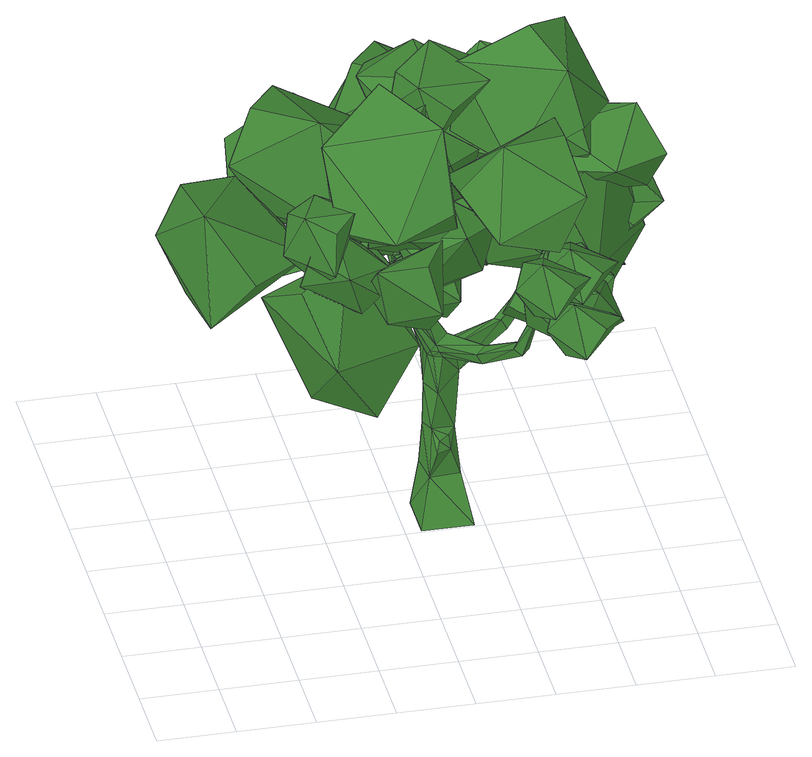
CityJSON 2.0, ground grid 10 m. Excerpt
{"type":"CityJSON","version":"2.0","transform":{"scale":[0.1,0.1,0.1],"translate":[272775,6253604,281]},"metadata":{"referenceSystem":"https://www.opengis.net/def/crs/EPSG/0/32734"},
"CityObjects":{
"tree1":{"type":"SolitaryVegetationObject","attributes":{"height":2.3,"width":0.18,"group":"standard","type":"broadleaf","footprint":[263478.91,6242814.37],"ground_height":15.04},"geometry":[{"type":"MultiSurface","lod":"2","boundaries":[[[0,1,2]],[[3,4,5]],[[0,6,7]],[[8,9,6]],[[9,10,11]],[[3,12,13]],[[2,8,0]],[[14,15,8]],[[15,16,10]],[[17,18,19]],[[2,20,14]],[[20,21,14]],[[22,16,21]],[[23,24,25]],[[7,20,1]],[[22,26,9]],[[9,23,22]],[[11,27,23]],[[28,29,30]],[[25,31,32]],[[33,34,35]],[[5,36,37]],[[38,39,40]],[[34,41,35]],[[28,38,34]],[[31,41,29]],[[39,42,43]],[[41,44,29]],[[29,39,30]],[[41,40,45]],[[46,42,47]],[[40,47,45]],[[39,46,40]],[[44,47,42]],[[48,49,50]],[[11,48,51]],[[11,12,3]],[[10,13,48]],[[52,53,54]],[[51,50,55]],[[12,55,52]],[[12,49,13]],[[56,57,58]],[[52,59,49]],[[49,56,50]],[[55,56,53]],[[60,57,61]],[[53,58,60]],[[53,61,54]],[[54,57,59]],[[62,63,64]],[[19,65,66]],[[67,65,62]],[[17,62,68]],[[10,17,32]],[[10,66,67]],[[16,19,66]],[[32,19,25]],[[64,69,70]],[[68,71,18]],[[18,63,65]],[[68,64,72]],[[70,73,74]],[[72,75,71]],[[63,75,69]],[[64,76,72]],[[73,77,74]],[[76,78,75]],[[75,73,69]],[[76,74,77]],[[79,80,81]],[[22,81,80]],[[9,79,6]],[[20,79,81]],[[82,83,84]],[[33,85,86]],[[33,28,34]],[[87,32,31]],[[33,36,88]],[[86,82,84]],[[27,37,82]],[[89,90,91]],[[82,92,93]],[[84,89,36]],[[37,89,92]],[[94,91,90]],[[89,95,92]],[[83,94,90]],[[93,95,94]],[[86,24,27]],[[86,85,24]],[[85,25,24]],[[5,87,88]],[[5,4,87]],[[4,32,87]],[[0,7,1]],[[0,8,6]],[[8,15,9]],[[9,15,10]],[[13,32,4]],[[4,3,13]],[[2,14,8]],[[14,21,15]],[[15,21,16]],[[17,68,18]],[[2,1,20]],[[20,22,21]],[[22,23,16]],[[25,16,23]],[[23,27,24]],[[7,6,20]],[[22,80,26]],[[9,11,23]],[[11,3,27]],[[28,31,29]],[[25,35,31]],[[35,25,85]],[[85,33,35]],[[37,3,5]],[[5,88,36]],[[38,30,39]],[[34,38,41]],[[28,30,38]],[[31,35,41]],[[39,44,42]],[[41,45,44]],[[29,44,39]],[[41,38,40]],[[46,43,42]],[[40,46,47]],[[39,43,46]],[[44,45,47]],[[48,13,49]],[[11,10,48]],[[11,51,12]],[[10,32,13]],[[52,55,53]],[[51,48,50]],[[12,51,55]],[[12,52,49]],[[56,59,57]],[[52,54,59]],[[49,59,56]],[[55,50,56]],[[60,58,57]],[[53,56,58]],[[53,60,61]],[[54,61,57]],[[62,65,63]],[[19,18,65]],[[67,66,65]],[[17,67,62]],[[10,67,17]],[[10,16,66]],[[16,25,19]],[[32,17,19]],[[64,63,69]],[[68,72,71]],[[18,71,63]],[[68,62,64]],[[70,69,73]],[[72,76,75]],[[63,71,75]],[[64,70,76]],[[73,78,77]],[[76,77,78]],[[75,78,73]],[[76,70,74]],[[79,26,80]],[[22,20,81]],[[9,26,79]],[[20,6,79]],[[82,93,83]],[[33,88,28]],[[28,88,31]],[[88,87,31]],[[33,84,36]],[[84,33,86]],[[86,27,82]],[[27,3,37]],[[89,83,90]],[[82,37,92]],[[84,83,89]],[[37,36,89]],[[94,95,91]],[[89,91,95]],[[83,93,94]],[[93,92,95]],[[96,97,98]],[[99,100,101]],[[102,103,104]],[[96,98,104]],[[105,106,107]],[[108,109,110]],[[111,112,113]],[[105,107,113]],[[114,115,116]],[[117,118,119]],[[120,121,122]],[[114,116,122]],[[123,124,125]],[[126,127,128]],[[129,130,131]],[[123,125,131]],[[132,133,134]],[[135,136,137]],[[138,139,140]],[[132,134,140]],[[141,142,143]],[[144,145,146]],[[147,148,149]],[[141,143,149]],[[150,151,152]],[[153,154,155]],[[156,157,158]],[[150,152,158]],[[159,160,161]],[[162,163,164]],[[165,166,167]],[[159,161,167]],[[168,169,170]],[[171,172,173]],[[174,175,176]],[[168,170,176]],[[177,178,179]],[[180,181,182]],[[183,184,185]],[[177,179,185]],[[186,187,188]],[[189,190,191]],[[192,193,194]],[[186,188,194]],[[195,196,197]],[[198,199,200]],[[201,202,203]],[[195,197,203]],[[204,205,206]],[[207,208,209]],[[210,211,212]],[[204,206,212]],[[213,214,215]],[[216,217,218]],[[219,220,221]],[[213,215,221]],[[222,223,224]],[[225,226,227]],[[228,229,230]],[[222,224,230]],[[231,232,233]],[[234,235,236]],[[237,238,239]],[[231,233,239]],[[240,241,242]],[[243,244,245]],[[246,247,248]],[[240,242,248]],[[249,250,251]],[[252,253,254]],[[255,256,257]],[[249,251,257]],[[258,259,260]],[[261,262,263]],[[264,265,266]],[[258,260,266]],[[267,268,269]],[[270,271,272]],[[273,274,275]],[[267,269,275]],[[276,277,278]],[[279,280,281]],[[282,283,284]],[[276,278,284]],[[285,286,287]],[[288,289,290]],[[291,292,293]],[[285,287,293]],[[294,295,296]],[[297,298,299]],[[300,301,302]],[[294,296,302]],[[303,304,305]],[[306,307,308]],[[309,310,311]],[[303,305,311]],[[312,313,314]],[[315,316,317]],[[318,319,320]],[[312,314,320]],[[321,322,323]],[[324,325,326]],[[327,328,329]],[[321,323,329]],[[330,331,332]],[[333,334,335]],[[336,337,338]],[[330,332,338]],[[339,340,341]],[[342,343,344]],[[345,346,347]],[[339,341,347]],[[348,349,350]],[[351,352,353]],[[354,355,356]],[[348,350,356]],[[357,358,359]],[[360,361,362]],[[363,364,365]],[[357,359,365]],[[366,367,368]],[[369,370,371]],[[372,373,374]],[[366,368,374]],[[375,376,377]],[[378,379,380]],[[381,382,383]],[[375,377,383]],[[384,385,386]],[[387,388,389]],[[390,391,392]],[[384,386,392]],[[393,394,395]],[[396,397,398]],[[399,400,401]],[[393,395,401]],[[402,403,404]],[[405,406,407]],[[408,409,410]],[[402,404,410]],[[411,412,413]],[[414,415,416]],[[417,418,419]],[[411,413,419]],[[419,416,417]],[[419,413,416]],[[413,414,416]],[[419,412,411]],[[419,418,412]],[[418,420,412]],[[416,418,417]],[[416,415,418]],[[415,420,418]],[[413,415,414]],[[413,412,415]],[[412,420,415]],[[410,407,408]],[[410,404,407]],[[404,405,407]],[[410,403,402]],[[410,409,403]],[[409,421,403]],[[407,409,408]],[[407,406,409]],[[406,421,409]],[[404,406,405]],[[404,403,406]],[[403,421,406]],[[401,398,399]],[[401,395,398]],[[395,396,398]],[[401,394,393]],[[401,400,394]],[[400,422,394]],[[398,400,399]],[[398,397,400]],[[397,422,400]],[[395,397,396]],[[395,394,397]],[[394,422,397]],[[392,389,390]],[[392,386,389]],[[386,387,389]],[[392,385,384]],[[392,391,385]],[[391,423,385]],[[389,391,390]],[[389,388,391]],[[388,423,391]],[[386,388,387]],[[386,385,388]],[[385,423,388]],[[383,380,381]],[[383,377,380]],[[377,378,380]],[[383,376,375]],[[383,382,376]],[[382,424,376]],[[380,382,381]],[[380,379,382]],[[379,424,382]],[[377,379,378]],[[377,376,379]],[[376,424,379]],[[374,371,372]],[[374,368,371]],[[368,369,371]],[[374,367,366]],[[374,373,367]],[[373,425,367]],[[371,373,372]],[[371,370,373]],[[370,425,373]],[[368,370,369]],[[368,367,370]],[[367,425,370]],[[365,362,363]],[[365,359,362]],[[359,360,362]],[[365,358,357]],[[365,364,358]],[[364,426,358]],[[362,364,363]],[[362,361,364]],[[361,426,364]],[[359,361,360]],[[359,358,361]],[[358,426,361]],[[356,353,354]],[[356,350,353]],[[350,351,353]],[[356,349,348]],[[356,355,349]],[[355,427,349]],[[353,355,354]],[[353,352,355]],[[352,427,355]],[[350,352,351]],[[350,349,352]],[[349,427,352]],[[347,344,345]],[[347,341,344]],[[341,342,344]],[[347,340,339]],[[347,346,340]],[[346,428,340]],[[344,346,345]],[[344,343,346]],[[343,428,346]],[[341,343,342]],[[341,340,343]],[[340,428,343]],[[338,335,336]],[[338,332,335]],[[332,333,335]],[[338,331,330]],[[338,337,331]],[[337,429,331]],[[335,337,336]],[[335,334,337]],[[334,429,337]],[[332,334,333]],[[332,331,334]],[[331,429,334]],[[329,326,327]],[[329,323,326]],[[323,324,326]],[[329,322,321]],[[329,328,322]],[[328,430,322]],[[326,328,327]],[[326,325,328]],[[325,430,328]],[[323,325,324]],[[323,322,325]],[[322,430,325]],[[320,317,318]],[[320,314,317]],[[314,315,317]],[[320,313,312]],[[320,319,313]],[[319,431,313]],[[317,319,318]],[[317,316,319]],[[316,431,319]],[[314,316,315]],[[314,313,316]],[[313,431,316]],[[311,308,309]],[[311,305,308]],[[305,306,308]],[[311,304,303]],[[311,310,304]],[[310,432,304]],[[308,310,309]],[[308,307,310]],[[307,432,310]],[[305,307,306]],[[305,304,307]],[[304,432,307]],[[302,299,300]],[[302,296,299]],[[296,297,299]],[[302,295,294]],[[302,301,295]],[[301,433,295]],[[299,301,300]],[[299,298,301]],[[298,433,301]],[[296,298,297]],[[296,295,298]],[[295,433,298]],[[293,290,291]],[[293,287,290]],[[287,288,290]],[[293,286,285]],[[293,292,286]],[[292,434,286]],[[290,292,291]],[[290,289,292]],[[289,434,292]],[[287,289,288]],[[287,286,289]],[[286,434,289]],[[284,281,282]],[[284,278,281]],[[278,279,281]],[[284,277,276]],[[284,283,277]],[[283,435,277]],[[281,283,282]],[[281,280,283]],[[280,435,283]],[[278,280,279]],[[278,277,280]],[[277,435,280]],[[275,272,273]],[[275,269,272]],[[269,270,272]],[[275,268,267]],[[275,274,268]],[[274,436,268]],[[272,274,273]],[[272,271,274]],[[271,436,274]],[[269,271,270]],[[269,268,271]],[[268,436,271]],[[266,263,264]],[[266,260,263]],[[260,261,263]],[[266,259,258]],[[266,265,259]],[[265,437,259]],[[263,265,264]],[[263,262,265]],[[262,437,265]],[[260,262,261]],[[260,259,262]],[[259,437,262]],[[257,254,255]],[[257,251,254]],[[251,252,254]],[[257,250,249]],[[257,256,250]],[[256,438,250]],[[254,256,255]],[[254,253,256]],[[253,438,256]],[[251,253,252]],[[251,250,253]],[[250,438,253]],[[248,245,246]],[[248,242,245]],[[242,243,245]],[[248,241,240]],[[248,247,241]],[[247,439,241]],[[245,247,246]],[[245,244,247]],[[244,439,247]],[[242,244,243]],[[242,241,244]],[[241,439,244]],[[239,236,237]],[[239,233,236]],[[233,234,236]],[[239,232,231]],[[239,238,232]],[[238,440,232]],[[236,238,237]],[[236,235,238]],[[235,440,238]],[[233,235,234]],[[233,232,235]],[[232,440,235]],[[230,227,228]],[[230,224,227]],[[224,225,227]],[[230,223,222]],[[230,229,223]],[[229,441,223]],[[227,229,228]],[[227,226,229]],[[226,441,229]],[[224,226,225]],[[224,223,226]],[[223,441,226]],[[221,218,219]],[[221,215,218]],[[215,216,218]],[[221,214,213]],[[221,220,214]],[[220,442,214]],[[218,220,219]],[[218,217,220]],[[217,442,220]],[[215,217,216]],[[215,214,217]],[[214,442,217]],[[212,209,210]],[[212,206,209]],[[206,207,209]],[[212,205,204]],[[212,211,205]],[[211,443,205]],[[209,211,210]],[[209,208,211]],[[208,443,211]],[[206,208,207]],[[206,205,208]],[[205,443,208]],[[203,200,201]],[[203,197,200]],[[197,198,200]],[[203,196,195]],[[203,202,196]],[[202,444,196]],[[200,202,201]],[[200,199,202]],[[199,444,202]],[[197,199,198]],[[197,196,199]],[[196,444,199]],[[194,191,192]],[[194,188,191]],[[188,189,191]],[[194,187,186]],[[194,193,187]],[[193,445,187]],[[191,193,192]],[[191,190,193]],[[190,445,193]],[[188,190,189]],[[188,187,190]],[[187,445,190]],[[185,182,183]],[[185,179,182]],[[179,180,182]],[[185,178,177]],[[185,184,178]],[[184,446,178]],[[182,184,183]],[[182,181,184]],[[181,446,184]],[[179,181,180]],[[179,178,181]],[[178,446,181]],[[176,173,174]],[[176,170,173]],[[170,171,173]],[[176,169,168]],[[176,175,169]],[[175,447,169]],[[173,175,174]],[[173,172,175]],[[172,447,175]],[[170,172,171]],[[170,169,172]],[[169,447,172]],[[167,164,165]],[[167,161,164]],[[161,162,164]],[[167,160,159]],[[167,166,160]],[[166,448,160]],[[164,166,165]],[[164,163,166]],[[163,448,166]],[[161,163,162]],[[161,160,163]],[[160,448,163]],[[158,155,156]],[[158,152,155]],[[152,153,155]],[[158,151,150]],[[158,157,151]],[[157,449,151]],[[155,157,156]],[[155,154,157]],[[154,449,157]],[[152,154,153]],[[152,151,154]],[[151,449,154]],[[149,146,147]],[[149,143,146]],[[143,144,146]],[[149,142,141]],[[149,148,142]],[[148,450,142]],[[146,148,147]],[[146,145,148]],[[145,450,148]],[[143,145,144]],[[143,142,145]],[[142,450,145]],[[140,137,138]],[[140,134,137]],[[134,135,137]],[[140,133,132]],[[140,139,133]],[[139,451,133]],[[137,139,138]],[[137,136,139]],[[136,451,139]],[[134,136,135]],[[134,133,136]],[[133,451,136]],[[131,128,129]],[[131,125,128]],[[125,126,128]],[[131,124,123]],[[131,130,124]],[[130,452,124]],[[128,130,129]],[[128,127,130]],[[127,452,130]],[[125,127,126]],[[125,124,127]],[[124,452,127]],[[122,119,120]],[[122,116,119]],[[116,117,119]],[[122,115,114]],[[122,121,115]],[[121,453,115]],[[119,121,120]],[[119,118,121]],[[118,453,121]],[[116,118,117]],[[116,115,118]],[[115,453,118]],[[113,110,111]],[[113,107,110]],[[107,108,110]],[[113,106,105]],[[113,112,106]],[[112,454,106]],[[110,112,111]],[[110,109,112]],[[109,454,112]],[[107,109,108]],[[107,106,109]],[[106,454,109]],[[104,101,102]],[[104,98,101]],[[98,99,101]],[[104,97,96]],[[104,103,97]],[[103,455,97]],[[101,103,102]],[[101,100,103]],[[100,455,103]],[[98,100,99]],[[98,97,100]],[[97,455,100]]]}]}
},
"vertices":[
[386,369,3],[320,303,3],[320,369,3],[368,333,246],[363,345,246],[364,333,257],[375,331,63],[386,303,3],[370,376,62],[371,347,121],[360,357,209],[373,332,211],[432,361,257],[426,373,253],[331,371,62],[363,372,122],[334,358,182],[350,392,236],[332,442,277],[340,386,233],[335,328,63],[334,364,122],[340,337,128],[346,329,182],[340,326,238],[334,337,236],[360,331,119],[350,318,241],[322,335,323],[257,346,403],[261,335,411],[313,348,318],[353,353,242],[341,318,260],[311,324,316],[302,338,311],[394,278,276],[402,278,261],[256,326,400],[153,335,388],[151,328,379],[253,337,393],[97,339,420],[99,336,422],[151,344,381],[149,337,372],[97,333,419],[95,337,417],[435,375,240],[467,374,303],[479,376,299],[440,363,242],[469,365,306],[464,354,363],[453,352,367],[481,366,301],[462,362,362],[510,366,408],[512,366,406],[452,361,365],[513,364,407],[510,363,409],[353,454,258],[326,494,264],[345,496,264],[328,450,257],[338,395,209],[354,395,219],[346,444,279],[331,528,245],[347,530,245],[328,498,279],[339,500,280],[329,577,270],[337,578,271],[333,533,259],[343,534,259],[335,575,278],[330,574,277],[361,323,104],[346,321,118],[342,314,105],[388,267,257],[416,217,305],[381,267,271],[336,326,247],[345,317,250],[357,343,255],[358,332,266],[426,228,308],[434,194,364],[438,199,365],[437,223,299],[426,212,297],[439,190,362],[444,195,363],[594,392,445],[560,320,516],[611,353,375],[561,304,333],[525,228,400],[501,359,324],[462,399,383],[423,327,452],[529,432,416],[163,385,420],[175,279,435],[113,396,357],[38,364,347],[46,258,359],[7,395,416],[36,384,492],[43,279,509],[111,412,477],[250,219,445],[284,152,369],[193,267,412],[125,243,374],[154,177,295],[96,198,435],[133,136,473],[163,66,398],[200,178,495],[466,155,645],[476,255,608],[387,138,649],[332,143,589],[337,243,550],[372,94,537],[449,103,510],[458,201,468],[483,104,584],[316,98,585],[312,145,681],[240,83,560],[179,138,554],[169,187,648],[219,188,504],[291,224,516],[285,277,609],[332,155,529],[467,253,344],[402,216,359],[491,267,395],[504,231,439],[441,193,457],[538,196,407],[523,167,359],[460,126,375],[506,214,329],[535,389,539],[600,352,554],[536,403,483],[543,367,438],[608,329,448],[499,331,451],[491,302,501],[555,262,514],[493,349,535],[188,375,420],[110,447,435],[233,400,357],[269,472,347],[194,548,359],[312,469,416],[284,459,492],[210,534,509],[245,389,477],[254,594,420],[314,682,435],[285,553,357],[362,528,347],[426,613,359],[365,485,416],[351,511,492],[414,596,509],[276,539,477],[479,374,468],[381,413,482],[513,413,404],[520,493,394],[423,537,406],[562,506,463],[539,486,539],[443,530,556],[528,407,524],[372,555,507],[445,479,521],[326,534,443],[285,464,434],[355,383,445],[242,469,503],[271,478,578],[340,398,596],[314,545,563],[231,493,499],[304,416,514],[184,471,436],[144,401,426],[214,321,438],[101,407,495],[130,415,571],[199,336,588],[173,483,556],[464,344,689],[376,362,637],[498,280,657],[516,268,580],[429,284,525],[561,332,573],[541,407,588],[455,428,532],[519,395,663],[311,655,367],[222,622,324],[344,593,404],[362,523,372],[275,485,328],[407,552,314],[387,605,259],[302,570,211],[365,661,310],[299,356,637],[350,398,650],[291,356,586],[325,347,549],[377,389,559],[339,301,566],[357,289,613],[411,329,625],[317,308,639],[358,340,457],[409,383,470],[349,341,407],[384,332,370],[436,373,379],[398,285,387],[416,273,433],[469,313,445],[376,293,459],[258,440,453],[309,482,466],[250,440,403],[285,431,366],[337,473,375],[299,384,383],[317,373,429],[370,412,441],[277,392,456],[246,485,361],[305,499,392],[226,529,345],[249,564,314],[308,581,343],[259,531,276],[286,487,279],[346,501,306],[257,466,315],[281,357,596],[343,356,621],[260,403,607],[280,449,595],[342,451,620],[284,440,545],[309,402,521],[372,403,543],[284,364,545],[281,148,492],[343,147,517],[260,194,503],[280,240,491],[342,242,516],[284,232,441],[309,194,418],[372,194,439],[284,155,442],[281,242,540],[343,241,565],[260,288,551],[280,334,539],[342,337,564],[284,326,489],[309,288,466],[372,288,488],[284,250,490],[213,135,469],[217,90,519],[249,171,477],[299,164,485],[306,121,536],[308,138,441],[284,96,425],[291,49,474],[236,114,428],[450,372,523],[454,327,574],[486,408,532],[536,401,540],[543,358,591],[545,376,496],[521,333,480],[528,287,529],[474,351,483],[231,313,553],[235,269,604],[267,349,562],[317,343,569],[324,299,620],[326,317,526],[302,274,510],[309,228,559],[255,293,512],[272,302,376],[276,258,427],[308,339,385],[358,332,393],[365,288,444],[366,306,349],[343,263,333],[350,217,382],[295,282,336],[363,250,466],[367,205,516],[398,286,474],[449,279,482],[456,236,533],[457,254,438],[434,211,422],[440,165,471],[386,229,425],[238,465,371],[242,421,421],[274,502,379],[324,495,387],[331,451,438],[333,469,343],[309,426,327],[316,380,376],[262,445,330],[466,206,433],[524,180,411],[429,193,399],[417,146,383],[474,118,359],[409,126,430],[441,125,469],[498,96,449],[449,176,471],[447,148,491],[463,106,511],[477,169,481],[506,158,459],[525,116,478],[485,148,429],[456,124,428],[473,80,446],[436,140,455],[447,125,424],[463,83,445],[477,146,414],[506,135,393],[525,93,412],[485,125,362],[456,101,362],[473,57,380],[436,117,389],[398,81,516],[414,39,536],[428,102,506],[457,91,484],[476,49,503],[436,81,454],[407,56,453],[424,13,471],[387,73,480],[321,162,505],[271,141,525],[312,187,469],[283,221,466],[231,201,485],[301,245,499],[308,232,541],[257,213,563],[333,197,531],[226,107,475],[184,91,513],[206,126,440],[176,159,440],[133,145,477],[203,188,462],[222,183,501],[181,169,540],[244,145,491],[588,316,400],[634,351,408],[556,328,429],[540,369,435],[584,405,446],[526,375,393],[552,373,356],[597,409,364],[566,332,363],[545,292,382],[579,319,343],[540,319,417],[526,361,416],[559,391,378],[487,353,396],[481,332,357],[512,360,317],[503,295,368],[170,103,574],[167,96,516],[200,135,582],[201,176,566],[198,173,508],[160,187,581],[122,166,572],[116,162,514],[135,126,587],[158,141,479],[569,373,323],[631,409,411],[142,126,531],[224,173,536],[448,9,515],[497,53,423],[497,76,490],[532,115,393],[300,392,441],[424,176,536],[334,229,446],[293,239,623],[512,298,593],[275,61,538],[389,289,553],[389,195,505],[389,404,609],[354,536,363],[369,479,434],[468,380,438],[409,396,618],[217,539,262],[370,369,534],[280,312,521],[421,375,529],[360,518,490],[421,680,443],[128,553,443],[625,292,513],[397,156,407],[251,232,701],[428,290,519],[218,92,310],[93,211,443],[482,250,496]
]}
